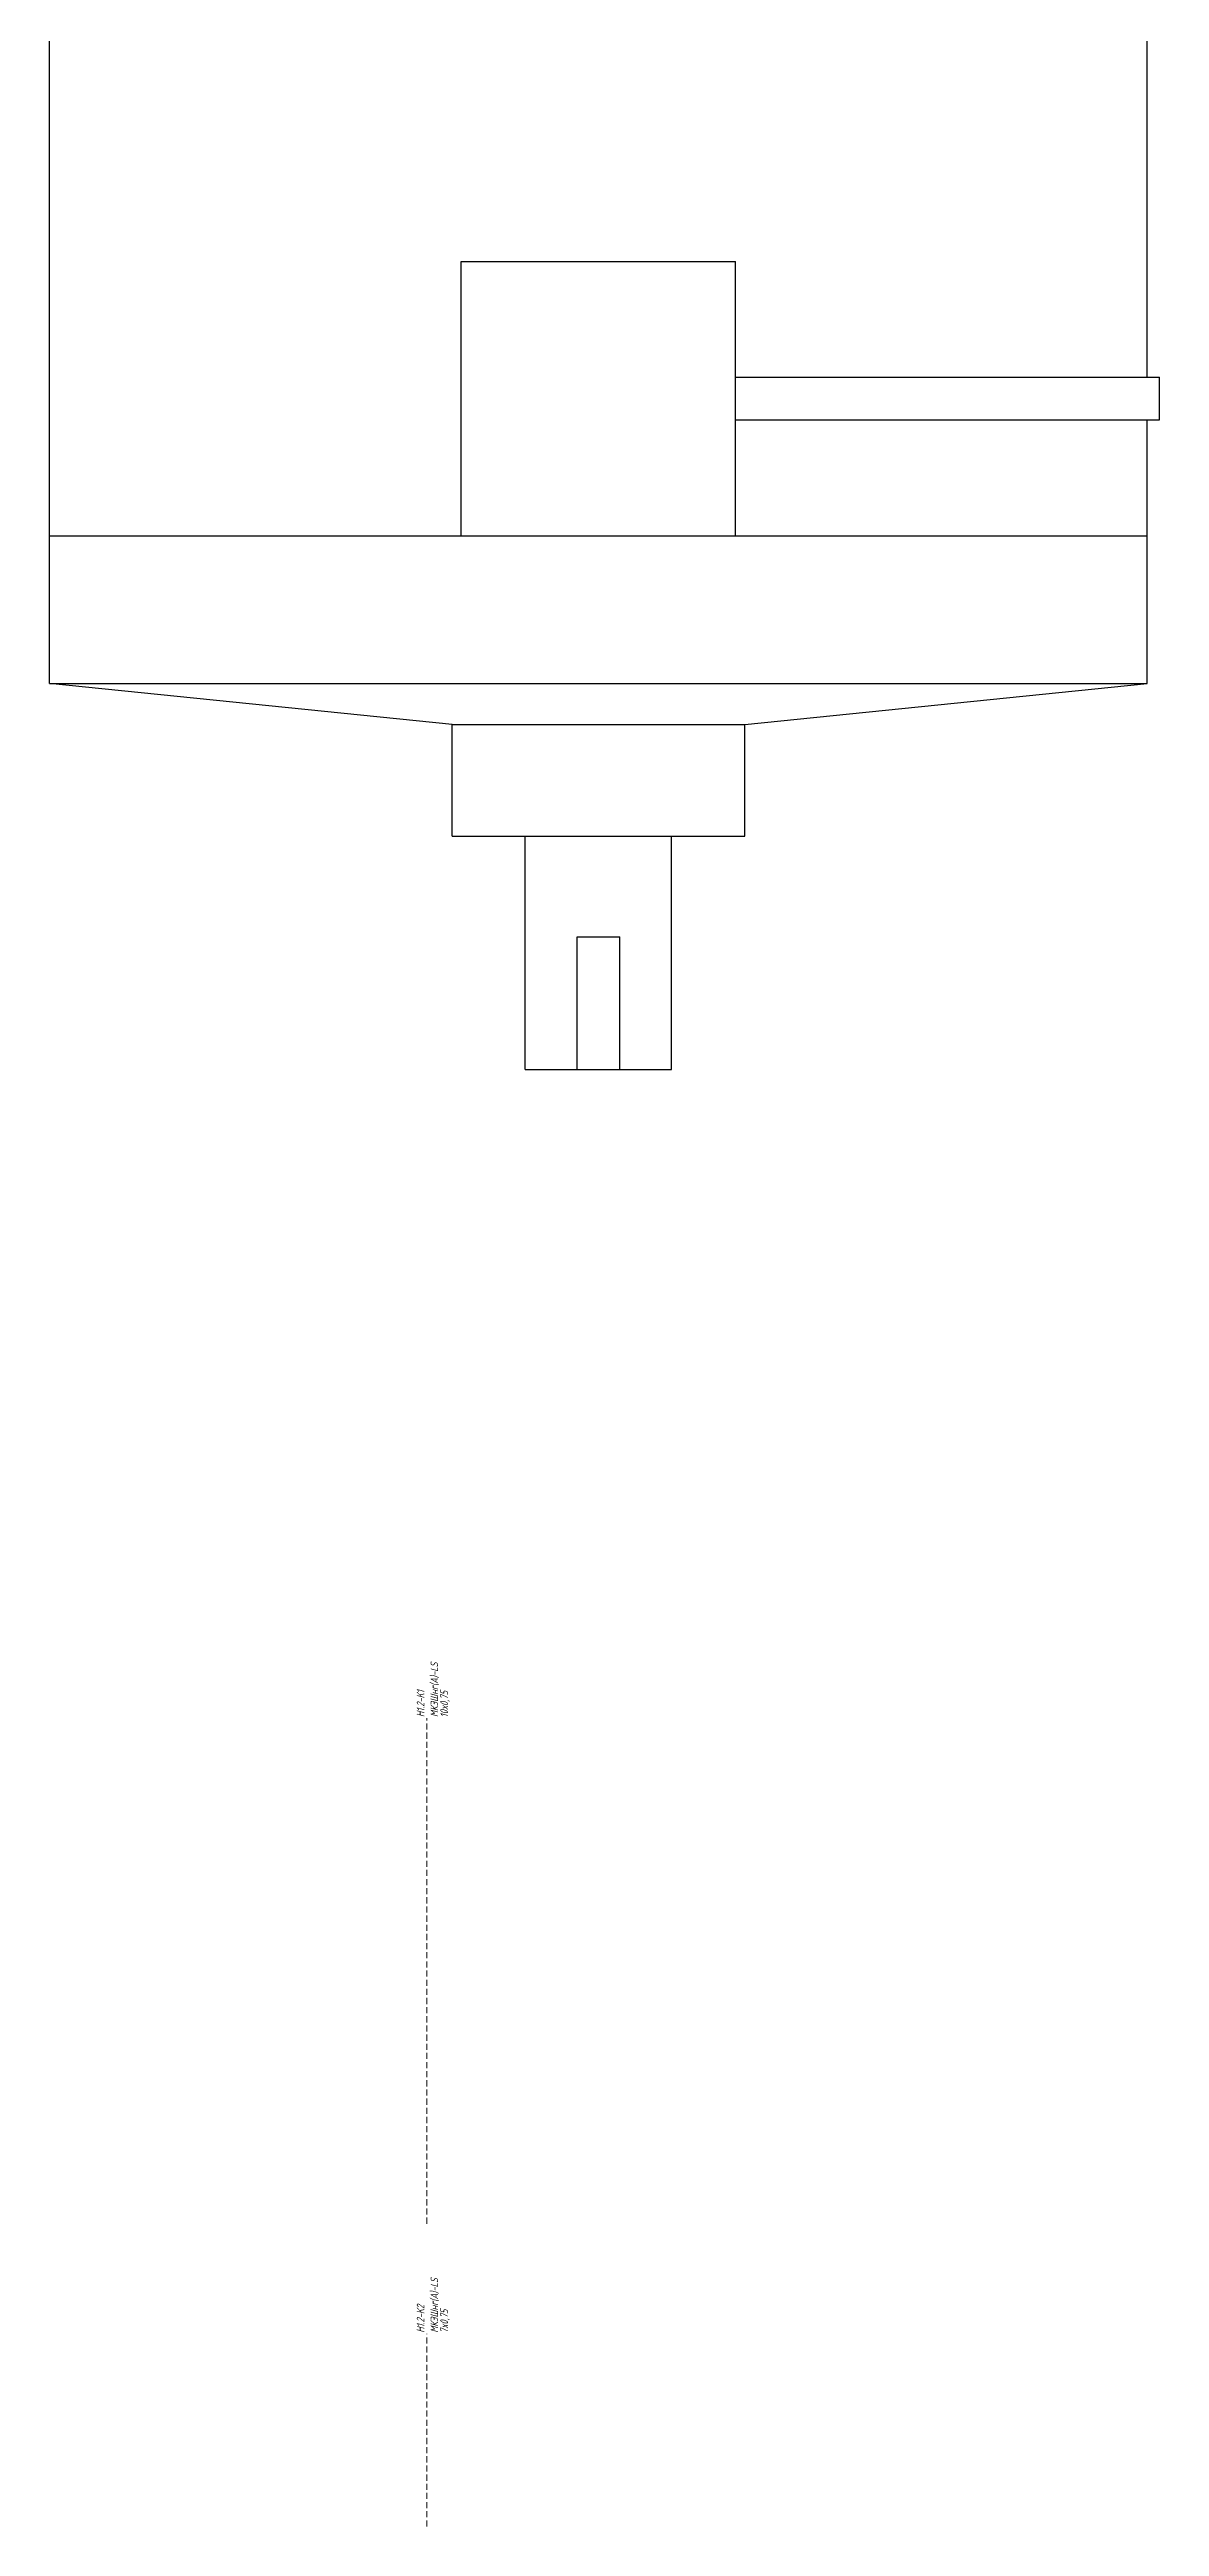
# Model space of a CAD drawing. Header units: millimetres. Extents: x 429 to 4975, y 1244 to 3612.
# Drawn here: x 3420 to 3784, y 1538 to 2350 of the extents above; entities that cross this region are included whole.
import ezdxf
from ezdxf.enums import TextEntityAlignment as Align

# ---------------------------------------------------------------- set-up
doc = ezdxf.new("R2010")
doc.units = ezdxf.units.MM
doc.set_wipeout_variables(frame=1)
doc.linetypes.add('DASHED', pattern=[0.75, 0.5, -0.25])
doc.layers.add('0 @ 100', color=7, linetype='Continuous')
doc.layers.add('шкаф_кабель-K', color=93, linetype='Continuous', lineweight=35)
doc.styles.add('ASKO 2_5', font='GOST_A.TTF', dxfattribs={"oblique": 15, "height": 2.5})
doc.styles.add('ASKO_3', font='GOST_A.TTF', dxfattribs={"oblique": 15, "height": 3})
doc.styles.get("Standard").update_dxf_attribs({"font": 'arial.ttf'})
doc.styles.add('СБ', font='GOST_A.TTF', dxfattribs={"oblique": 15, "height": 2})

# ---------------------------------------------------------------- blocks, each defined once
blk = doc.blocks.new('*U7')
at = {"linetype": 'DASHED', "lineweight": 20, "ltscale": 4}
blk.add_line((0, -165.72), (0, 0), dxfattribs=at)
at = {"style": 'СБ', "oblique": 15, "flags": 1}
for tag, p in [('МАРКА_КАБЕЛЯ+СЕЧЕНИЕ', (43.97, 10.72)), ('Мет_рукав', (20.3, 11.69)), ('Примечание', (39.24, 11.12)), ('НАЧАЛО', (9.11, 11.83)), ('КОНЕЦ', (13.04, 11.69)), ('Труба', (16.95, 11.69)), ('Длина', (31.79, 11.32)), ('Диаметр', (35.96, 11.12))]:
    blk.add_attdef(tag, p, '', height=2.5, rotation=90, dxfattribs=at)
at = {"lineweight": 30, "style": 'СБ', "oblique": 15}
blk.add_attdef('ОБОЗНАЧ_КАБЕЛЯ', text='', height=2.5, rotation=90, dxfattribs=at).set_placement((-2.05, 0.36), align=Align.MIDDLE_LEFT)
at = {"style": 'СБ', "oblique": 15}
for tag, p in [('МАРКА_КАБЕЛЯ', (3.72, 0.36)), ('Сечение', (6.95, 0.27))]:
    blk.add_attdef(tag, p, '', height=2.5, rotation=90, dxfattribs=at)
blk = doc.blocks.new('*U3')
at = {"linetype": 'DASHED', "lineweight": 20, "ltscale": 4}
blk.add_line((0, -63.14), (0, 0), dxfattribs=at)
at = {"style": 'СБ', "oblique": 15, "flags": 1}
for tag, p in [('МАРКА_КАБЕЛЯ+СЕЧЕНИЕ', (43.97, 10.72)), ('Мет_рукав', (20.3, 11.69)), ('Примечание', (39.24, 11.12)), ('НАЧАЛО', (9.11, 11.83)), ('КОНЕЦ', (13.04, 11.69)), ('Труба', (16.95, 11.69)), ('Длина', (31.79, 11.32)), ('Диаметр', (35.96, 11.12))]:
    blk.add_attdef(tag, p, '', height=2.5, rotation=90, dxfattribs=at)
at = {"lineweight": 30, "style": 'СБ', "oblique": 15}
blk.add_attdef('ОБОЗНАЧ_КАБЕЛЯ', text='', height=2.5, rotation=90, dxfattribs=at).set_placement((-2.05, 0.36), align=Align.MIDDLE_LEFT)
at = {"style": 'СБ', "oblique": 15}
for tag, p in [('МАРКА_КАБЕЛЯ', (3.72, 0.36)), ('Сечение', (6.95, 0.27))]:
    blk.add_attdef(tag, p, '', height=2.5, rotation=90, dxfattribs=at)
blk = doc.blocks.new('electric_motor')
at = {"linetype": 'ByBlock', "ltscale": 150}
for p, q in [((-1.8, 0.985), (-1.8, 3.845)), ((1.8, 1.505), (1.8, 3.845)), ((1.84, 1.365), (1.84, 1.505)), ((1.8, 0.985), (1.8, 1.365)), ((-1.8, 0.985), (1.8, 0.985)), ((-1.8, 0.985), (1.8, 0.985)), ((-1.8, 0.501), (-1.8, 0.985)), ((-0.45, 0.985), (0.45, 0.985)), ((1.8, 0.501), (1.8, 0.985)), ((-1.8, 0.501), (1.8, 0.501)), ((-0.48, 0.3667), (-1.8, 0.501)), ((0.48, 0.3667), (1.8, 0.501)), ((-0.48, 0.3667), (0.48, 0.3667)), ((-0.48, 0), (-0.48, 0.3667)), ((0.48, 0), (0.48, 0.3667)), ((-0.48, 0), (0.48, 0)), ((-0.24, -0.765), (-0.24, 0)), ((0.24, -0.765), (0.24, 0)), ((-0.07, -0.765), (-0.07, -0.33)), ((-0.07, -0.33), (0.07, -0.33)), ((0.07, -0.765), (0.07, -0.33))]:
    blk.add_line(p, q, dxfattribs=at)
for p, q in [((-0.24, 0), (0.24, 0)), ((-0.24, -0.765), (0.24, -0.765))]:
    blk.add_line(p, q)
at = {"color": 7, "lineweight": 20, "style": 'ASKO 2_5', "oblique": 15}
blk.add_attdef('НАИМЕНОВАНИЕ', text='', height=2.5, dxfattribs=at).set_placement((0, 9.2), align=Align.MIDDLE_CENTER)
at = {"flags": 1}
blk.add_attdef('id_f', text='', height=0.07, dxfattribs=at).set_placement((0.105, -0.7242), align=Align.MIDDLE)
at = {"color": 7, "style": 'ASKO_3', "oblique": 15, "flags": 1}
blk.add_attdef('ОБОЗНАЧ_КАБЕЛЯ', (13.275, -3.806), '', height=3, dxfattribs=at)
at = {"style": 'ASKO_3', "oblique": 15, "flags": 1}
for tag, p in [('НАЧАЛО', (13.3194, -8.4619)), ('КОНЕЦ', (13.1742, -12.3986)), ('Длина', (13.1742, -17.517)), ('Примечание', (13.1742, -22.7653))]:
    blk.add_attdef(tag, p, '', height=3, dxfattribs=at)
blk.add_wipeout([(-1.71, 1.0797), (-1.71, 4.6778), (1.71, 4.6778), (1.71, 1.0797)])
at = {"linetype": 'ByBlock', "ltscale": 150}
for p, q in [((-0.45, 1.885), (0.45, 1.885)), ((-0.45, 0.985), (-0.45, 1.885)), ((0.45, 0.985), (0.45, 1.885)), ((0.45, 1.505), (1.84, 1.505)), ((0.45, 1.365), (1.84, 1.365))]:
    blk.add_line(p, q, dxfattribs=at)

msp = doc.modelspace()

# ---------------------------------------------------------------- block references
at = {"layer": '0 @ 100', "xscale": 100, "yscale": 100, "zscale": 100}
msp.add_blockref('electric_motor', (3599.79, 2091.8), dxfattribs=at)
at = {"layer": 'шкаф_кабель-K'}
for name, p, values in [('*U7', (3543.52, 1802.67), {'ОБОЗНАЧ_КАБЕЛЯ': 'Н1.2-K1', 'МАРКА_КАБЕЛЯ': 'МКЭШнг(А)-LS', 'Сечение': '10x0,75'}), ('*U3', (3543.52, 1600.83), {'ОБОЗНАЧ_КАБЕЛЯ': 'Н1.2-K2', 'МАРКА_КАБЕЛЯ': 'МКЭШнг(А)-LS', 'Сечение': '7x0,75'})]:
    msp.add_blockref(name, p, dxfattribs=at).add_auto_attribs(values)

doc.saveas('drawing.dxf')
